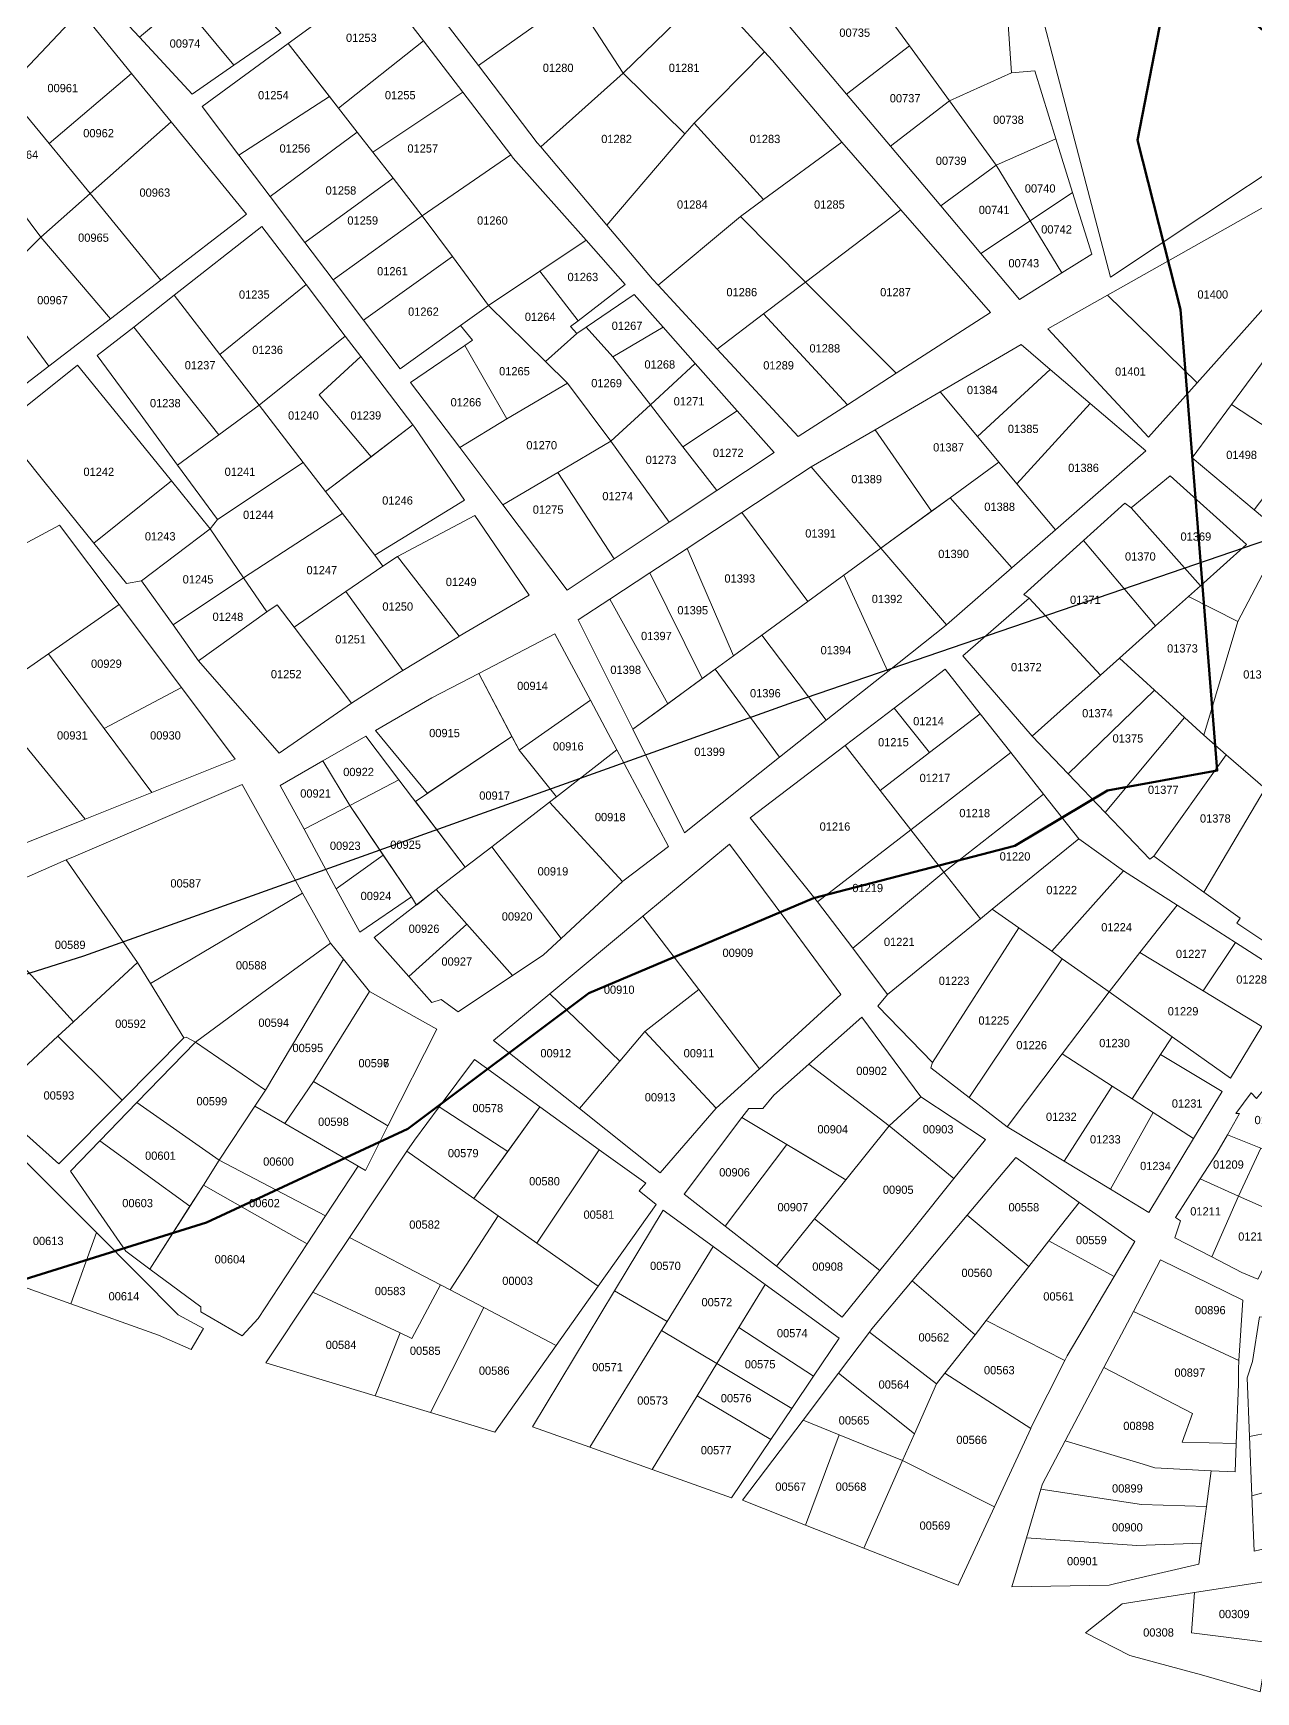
# Model space of a CAD drawing. Header units: metres. Extents: x 245225 to 248406, y 1633796 to 1637634.
# Drawn here: x 246106.5 to 246328.6, y 1634359.3 to 1634660.5 of the extents above; entities that cross this region are included whole.
import ezdxf
from ezdxf.enums import TextEntityAlignment as Align

# ---------------------------------------------------------------- set-up
doc = ezdxf.new("R2010")
doc.units = ezdxf.units.M
doc.header["$MEASUREMENT"] = 0
doc.layers.add('historique_numero_parcelle', color=7, linetype='Continuous')
doc.layers.add('limites_sections', color=7, linetype='Continuous')
doc.layers.add('Limites_Communes', color=7, linetype='Continuous', lineweight=211, plot=False)
doc.layers.add('LIMITES_PARCELLES', color=7, linetype='Continuous', lineweight=0, true_color=0xffffff)
doc.styles.add('Style-FANCY', font='FANCY.shx')

msp = doc.modelspace()

# ---------------------------------------------------------------- linework, layer by layer
at = {"layer": 'Limites_Communes', "color": 210, "lineweight": 80, "flags": 128}
msp.add_lwpolyline([(246351.3874, 1634642.5217), (246313.6842, 1634675.0655), (246307.052, 1634641.0996), (246314.8996, 1634610.3804), (246321.5757, 1634526.612), (246301.6609, 1634523.0221), (246284.8334, 1634512.9679), (246248.2149, 1634503.4429), (246207.469, 1634486.192), (246174.5548, 1634461.5328), (246138.0468, 1634444.5268), (246089.5454, 1634429.4361), (246044.6752, 1634473.2583), (246026.6497, 1634503.9933), (245985.9755, 1634566.262), (245932.5612, 1634508.0988)], dxfattribs=at)
at = {"layer": 'limites_parcelles', "flags": 128}
for points in [[(246284.213, 1634653.326), (246272.915, 1634648.269), (246265.663, 1634658.254), (246259.508, 1634666.728), (246278.135, 1634676.041), (246282.494, 1634678.064), (246284.213, 1634653.326)], [(246229.205, 1634668.37), (246213.709, 1634653.274), (246206.248, 1634664.704), (246214.671, 1634671.139), (246221.868, 1634676.637), (246222.565, 1634675.683), (246229.205, 1634668.37)], [(246177.403, 1634659.131), (246162.002, 1634646.915), (246152.866, 1634658.669), (246167.267, 1634669.201), (246169.781, 1634669.069), (246177.403, 1634659.131)], [(246259.508, 1634666.728), (246265.663, 1634658.254), (246254.226, 1634649.476), (246243.516, 1634662.178), (246256.603, 1634670.962), (246259.508, 1634666.728)], [(246206.248, 1634664.704), (246213.709, 1634653.274), (246198.701, 1634639.904), (246198.091, 1634640.626), (246187.381, 1634654.66), (246203.117, 1634665.729), (246204.819, 1634666.926), (246206.248, 1634664.704)], [(246239.374, 1634657.169), (246226.568, 1634644.225), (246224.88, 1634642.246), (246213.709, 1634653.274), (246229.205, 1634668.37), (246239.374, 1634657.169)], [(246124.403, 1634653.241), (246109.419, 1634640.502), (246101.515, 1634650.142), (246102.841, 1634651.606), (246115.144, 1634664.571), (246124.403, 1634653.241)], [(246184.552, 1634649.808), (246168.201, 1634638.94), (246165.363, 1634642.591), (246162.002, 1634646.915), (246177.403, 1634659.131), (246184.552, 1634649.808)], [(246253.389, 1634640.758), (246239.184, 1634630.325), (246226.568, 1634644.225), (246239.374, 1634657.169), (246240.822, 1634655.575), (246253.389, 1634640.758)], [(246292.275, 1634641.355), (246281.416, 1634636.565), (246272.915, 1634648.269), (246284.213, 1634653.326), (246288.447, 1634653.723), (246292.275, 1634641.355)], [(246109.419, 1634640.502), (246116.884, 1634631.397), (246107.928, 1634623.482), (246094.103, 1634641.955), (246101.515, 1634650.142), (246109.419, 1634640.502)], [(246143.913, 1634638.393), (246160.359, 1634649.029), (246162.002, 1634646.915), (246165.363, 1634642.591), (246149.599, 1634630.856), (246143.913, 1634638.393)], [(246193.273, 1634638.438), (246177.183, 1634627.384), (246171.898, 1634634.184), (246168.201, 1634638.94), (246184.552, 1634649.808), (246193.273, 1634638.438)], [(246107.928, 1634623.482), (246098.8, 1634614.486), (246095.252, 1634618.638), (246084.839, 1634630.823), (246084.849, 1634630.836), (246093.978, 1634641.816), (246094.103, 1634641.955), (246107.928, 1634623.482)], [(246171.898, 1634634.184), (246155.872, 1634622.542), (246149.599, 1634630.856), (246165.363, 1634642.591), (246168.201, 1634638.94), (246171.898, 1634634.184)], [(246239.184, 1634630.325), (246234.981, 1634627.239), (246220.036, 1634614.761), (246218.993, 1634615.887), (246210.738, 1634625.658), (246224.88, 1634642.246), (246226.568, 1634644.225), (246239.184, 1634630.325)], [(246206.938, 1634622.937), (246198.558, 1634617.344), (246189.222, 1634611.112), (246182.677, 1634619.959), (246177.183, 1634627.384), (246193.273, 1634638.438), (246193.726, 1634637.848), (246206.938, 1634622.937)], [(246264.092, 1634628.482), (246246.814, 1634615.347), (246234.981, 1634627.239), (246239.184, 1634630.325), (246253.389, 1634640.758), (246264.092, 1634628.482)], [(246246.814, 1634615.347), (246239.18, 1634609.545), (246230.779, 1634603.158), (246220.036, 1634614.761), (246234.981, 1634627.239), (246246.814, 1634615.347)], [(246120.591, 1634608.692), (246109.385, 1634600.091), (246102.217, 1634609.839), (246098.8, 1634614.486), (246107.928, 1634623.482), (246120.591, 1634608.692)], [(246109.385, 1634600.091), (246098.079, 1634591.413), (246090.878, 1634600.403), (246084.343, 1634608.562), (246095.252, 1634618.638), (246098.8, 1634614.486), (246102.217, 1634609.839), (246109.385, 1634600.091)], [(246189.222, 1634611.112), (246184.113, 1634607.444), (246173.185, 1634599.597), (246166.53, 1634608.416), (246182.677, 1634619.959), (246189.222, 1634611.112)], [(246205.292, 1634605.973), (246199.579, 1634600.891), (246189.222, 1634611.112), (246198.558, 1634617.344), (246205.524, 1634608.318), (246204.128, 1634607.243), (246205.292, 1634605.973)], [(246140.46, 1634602.2), (246147.574, 1634592.977), (246140.257, 1634587.613), (246133.073, 1634596.698), (246124.792, 1634607.17), (246132.17, 1634612.948), (246140.46, 1634602.2)], [(246199.579, 1634600.891), (246203.567, 1634596.955), (246192.529, 1634590.475), (246184.924, 1634603.816), (246186.311, 1634604.762), (246184.113, 1634607.444), (246189.222, 1634611.112), (246199.579, 1634600.891)], [(246140.257, 1634587.613), (246132.764, 1634582.119), (246125.959, 1634591.399), (246118.187, 1634601.997), (246124.792, 1634607.17), (246133.073, 1634596.698), (246140.257, 1634587.613)], [(246166.016, 1634601.846), (246158.494, 1634594.849), (246167.912, 1634583.619), (246159.642, 1634577.33), (246155.595, 1634582.576), (246147.574, 1634592.977), (246163.218, 1634605.522), (246166.016, 1634601.846)], [(246218.616, 1634593.027), (246211.447, 1634586.427), (246203.567, 1634596.955), (246199.579, 1634600.891), (246205.292, 1634605.973), (246206.976, 1634607.132), (246211.8, 1634601.788), (246218.616, 1634593.027)], [(246345.983, 1634597.148), (246342.652, 1634592.795), (246337.414, 1634585.951), (246336.641, 1634584.939), (246324.162, 1634593.082), (246333.377, 1634605.552), (246345.983, 1634597.148)], [(246131.641, 1634579.228), (246117.562, 1634567.943), (246108.497, 1634579.208), (246100.592, 1634589.032), (246114.615, 1634600.277), (246122.776, 1634590.188), (246131.641, 1634579.228)], [(246298.507, 1634593.268), (246285.181, 1634578.712), (246281.919, 1634582.619), (246278.017, 1634587.29), (246291.248, 1634599.466), (246298.507, 1634593.268)], [(246211.447, 1634586.427), (246201.799, 1634580.766), (246191.814, 1634574.907), (246183.996, 1634585.268), (246192.529, 1634590.475), (246203.567, 1634596.955), (246211.447, 1634586.427)], [(246269.7, 1634573.711), (246259.42, 1634588.53), (246271.228, 1634595.418), (246278.017, 1634587.29), (246281.919, 1634582.619), (246273.087, 1634576.18), (246269.7, 1634573.711)], [(246155.595, 1634582.576), (246140.015, 1634572.231), (246132.764, 1634582.119), (246140.257, 1634587.613), (246147.574, 1634592.977), (246155.595, 1634582.576)], [(246224.53, 1634585.423), (246230.701, 1634577.491), (246222.027, 1634571.718), (246211.447, 1634586.427), (246218.616, 1634593.027), (246224.53, 1634585.423)], [(246184.864, 1634575.718), (246168.584, 1634565.736), (246162.719, 1634573.34), (246159.642, 1634577.33), (246175.495, 1634589.387), (246175.866, 1634588.9), (246184.864, 1634575.718)], [(246349.586, 1634576.725), (246340.013, 1634564.083), (246328.252, 1634573.976), (246336.641, 1634584.939), (246337.414, 1634585.951), (246349.586, 1634576.725)], [(246162.719, 1634573.34), (246144.757, 1634561.636), (246138.692, 1634570.511), (246140.015, 1634572.231), (246155.595, 1634582.576), (246159.642, 1634577.33), (246162.719, 1634573.34)], [(246260.485, 1634566.992), (246253.781, 1634562.105), (246247.228, 1634557.328), (246235.246, 1634573.501), (246247.838, 1634581.774), (246260.485, 1634566.992)], [(246285.181, 1634578.712), (246292.167, 1634570.349), (246284.234, 1634563.429), (246273.087, 1634576.18), (246281.919, 1634582.619), (246285.181, 1634578.712)], [(246138.692, 1634570.511), (246126.215, 1634561.106), (246123.479, 1634560.589), (246117.562, 1634567.943), (246131.641, 1634579.228), (246138.692, 1634570.511)], [(246310.344, 1634552.887), (246297.288, 1634568.403), (246304.772, 1634575.194), (246305.936, 1634574.348), (246318.525, 1634560.201), (246316.362, 1634558.267), (246310.344, 1634552.887)], [(246144.757, 1634561.636), (246162.719, 1634573.34), (246168.584, 1634565.736), (246170.039, 1634563.752), (246163.292, 1634559.122), (246153.948, 1634552.67), (246150.863, 1634556.753), (246149.001, 1634555.425), (246144.757, 1634561.636)], [(246247.228, 1634557.328), (246238.865, 1634551.231), (246233.693, 1634547.46), (246225.302, 1634566.968), (246235.246, 1634573.501), (246247.228, 1634557.328)], [(246122.136, 1634556.775), (246109.315, 1634547.837), (246097.909, 1634539.886), (246086.022, 1634555.649), (246091.508, 1634560.589), (246111.301, 1634571.189), (246122.136, 1634556.775)], [(246228.037, 1634543.337), (246218.547, 1634562.53), (246225.302, 1634566.968), (246233.693, 1634547.46), (246230.382, 1634545.047), (246228.037, 1634543.337)], [(246272.38, 1634553.089), (246272.334, 1634553.049), (246261.725, 1634544.627), (246253.781, 1634562.105), (246260.485, 1634566.992), (246272.38, 1634553.089)], [(246310.344, 1634552.887), (246303.786, 1634547.024), (246300.339, 1634543.942), (246287.415, 1634557.943), (246286.462, 1634558.578), (246297.288, 1634568.403), (246310.344, 1634552.887)], [(246183.927, 1634551.004), (246183.804, 1634550.932), (246173.659, 1634544.795), (246163.292, 1634559.122), (246170.039, 1634563.752), (246172.685, 1634565.472), (246183.927, 1634551.004)], [(246343.295, 1634556.779), (246339.777, 1634543.219), (246333.384, 1634529.899), (246330.252, 1634523.375), (246323.211, 1634529.511), (246319.14, 1634533.059), (246325.331, 1634553.697), (246331.018, 1634564.505), (246343.295, 1634556.779)], [(246261.725, 1634544.627), (246250.56, 1634535.763), (246238.865, 1634551.231), (246247.228, 1634557.328), (246253.781, 1634562.105), (246261.725, 1634544.627)], [(246173.659, 1634544.795), (246173.088, 1634544.45), (246164.357, 1634538.893), (246153.948, 1634552.67), (246163.292, 1634559.122), (246173.659, 1634544.795)], [(246325.331, 1634553.697), (246319.14, 1634533.059), (246315.625, 1634536.257), (246310.16, 1634541.227), (246303.786, 1634547.024), (246310.344, 1634552.887), (246316.362, 1634558.267), (246325.331, 1634553.697)], [(246153.948, 1634552.67), (246164.357, 1634538.893), (246151.232, 1634529.763), (246136.576, 1634546.566), (246149.001, 1634555.425), (246150.863, 1634556.753), (246153.948, 1634552.67)], [(246250.56, 1634535.763), (246242.087, 1634529.036), (246230.382, 1634545.047), (246233.693, 1634547.46), (246238.865, 1634551.231), (246250.56, 1634535.763)], [(246119.444, 1634534.237), (246128.081, 1634522.638), (246115.959, 1634517.783), (246097.909, 1634539.886), (246109.315, 1634547.837), (246119.444, 1634534.237)], [(246310.16, 1634541.227), (246294.489, 1634526.024), (246287.944, 1634532.861), (246300.339, 1634543.942), (246303.786, 1634547.024), (246310.16, 1634541.227)], [(246178.142, 1634522.481), (246168.694, 1634533.911), (246178.935, 1634539.819), (246187.465, 1634544.261), (246193.468, 1634532.82), (246178.168, 1634522.499), (246178.142, 1634522.481)], [(246284.092, 1634529.888), (246265.928, 1634515.87), (246260.376, 1634522.992), (246269.337, 1634529.883), (246278.531, 1634536.954), (246284.092, 1634529.888)], [(246323.211, 1634529.511), (246310.063, 1634511.059), (246309.322, 1634510.53), (246301.188, 1634519.027), (246315.625, 1634536.257), (246319.14, 1634533.059), (246323.211, 1634529.511)], [(246175.945, 1634520.999), (246193.468, 1634532.82), (246194.772, 1634530.334), (246201.575, 1634521.885), (246200.319, 1634520.914), (246189.816, 1634512.792), (246184.998, 1634509.066), (246175.945, 1634520.999)], [(246213.588, 1634506.493), (246200.319, 1634520.914), (246201.575, 1634521.885), (246212.557, 1634530.378), (246221.93, 1634512.832), (246213.86, 1634506.746), (246213.588, 1634506.493)], [(246260.376, 1634522.992), (246265.928, 1634515.87), (246248.997, 1634502.804), (246236.721, 1634518.044), (246253.988, 1634531.188), (246260.376, 1634522.992)], [(246155.48, 1634504.357), (246142.714, 1634496.795), (246127.826, 1634487.976), (246125.486, 1634491.77), (246112.563, 1634510.414), (246113.839, 1634510.972), (246144.513, 1634524.116), (246155.48, 1634504.357)], [(246176.127, 1634502.206), (246175.219, 1634503.673), (246164.053, 1634520.306), (246172.94, 1634524.961), (246184.998, 1634509.066), (246179.745, 1634505.004), (246176.127, 1634502.206)], [(246271.938, 1634508.158), (246290.019, 1634522.357), (246296.411, 1634514.234), (246280.718, 1634501.46), (246278.541, 1634499.687), (246271.938, 1634508.158)], [(246347.637, 1634513.843), (246336.945, 1634491.057), (246325.092, 1634498.888), (246325.727, 1634499.841), (246319.153, 1634504.549), (246330.252, 1634523.375), (246347.637, 1634513.843)], [(246202.432, 1634496.142), (246199.176, 1634493.12), (246193.566, 1634489.38), (246185.295, 1634498.73), (246179.745, 1634505.004), (246184.998, 1634509.066), (246189.816, 1634512.792), (246202.432, 1634496.142)], [(246253.231, 1634485.977), (246238.413, 1634472.479), (246227.438, 1634486.849), (246217.261, 1634500.172), (246233.016, 1634513.282), (246243.391, 1634499.267), (246253.231, 1634485.977)], [(246304.56, 1634508.413), (246291.504, 1634493.808), (246285.503, 1634498.065), (246280.718, 1634501.46), (246296.411, 1634514.234), (246304.56, 1634508.413)], [(246125.486, 1634491.77), (246113.872, 1634481.013), (246100.316, 1634495.885), (246096.566, 1634503.414), (246112.563, 1634510.414), (246125.486, 1634491.77)], [(246314.279, 1634502.18), (246307.518, 1634493.568), (246301.91, 1634486.426), (246293.43, 1634492.442), (246291.504, 1634493.808), (246304.56, 1634508.413), (246314.279, 1634502.18)], [(246148.028, 1634486.111), (246136.035, 1634477.311), (246134.32, 1634478.182), (246133.93, 1634478.079), (246127.826, 1634487.976), (246142.714, 1634496.795), (246155.48, 1634504.357), (246160.52, 1634495.277), (246148.028, 1634486.111)], [(246227.438, 1634486.849), (246217.632, 1634479.216), (246213.08, 1634473.862), (246200.351, 1634486.101), (246217.261, 1634500.172), (246227.438, 1634486.849)], [(246285.503, 1634498.065), (246269.846, 1634473.594), (246259.898, 1634483.86), (246261.697, 1634485.977), (246278.541, 1634499.687), (246280.718, 1634501.46), (246285.503, 1634498.065)], [(246193.566, 1634489.38), (246183.698, 1634482.802), (246180.655, 1634485.05), (246178.935, 1634484.521), (246174.741, 1634489.246), (246185.295, 1634498.73), (246193.566, 1634489.38)], [(246291.504, 1634493.808), (246293.43, 1634492.442), (246276.513, 1634467.257), (246269.529, 1634472.641), (246269.846, 1634473.594), (246285.503, 1634498.065), (246291.504, 1634493.808)], [(246113.872, 1634481.013), (246111.024, 1634478.375), (246098.352, 1634466.639), (246087.76, 1634476.094), (246082.337, 1634481.718), (246100.316, 1634495.885), (246113.872, 1634481.013)], [(246162.872, 1634492.376), (246148.735, 1634468.58), (246136.035, 1634477.311), (246148.028, 1634486.111), (246160.52, 1634495.277), (246162.872, 1634492.376)], [(246318.985, 1634486.616), (246324.894, 1634495.371), (246335.252, 1634488.728), (246330.701, 1634479.521), (246329.642, 1634480.156), (246318.985, 1634486.616)], [(246127.826, 1634487.976), (246133.93, 1634478.079), (246122.701, 1634466.785), (246111.024, 1634478.375), (246113.872, 1634481.013), (246125.486, 1634491.77), (246127.826, 1634487.976)], [(246167.614, 1634486.526), (246157.466, 1634470.168), (246152.232, 1634462.513), (246146.801, 1634465.661), (246148.735, 1634468.58), (246162.872, 1634492.376), (246167.614, 1634486.526)], [(246301.91, 1634486.426), (246293.38, 1634475.152), (246283.393, 1634461.952), (246276.513, 1634467.257), (246293.43, 1634492.442), (246301.91, 1634486.426)], [(246318.985, 1634486.616), (246329.642, 1634480.156), (246323.948, 1634470.793), (246313.367, 1634478.299), (246301.91, 1634486.426), (246307.518, 1634493.568), (246318.985, 1634486.616)], [(246313.367, 1634478.299), (246311.265, 1634475.035), (246306.085, 1634466.993), (246302.464, 1634469.319), (246293.38, 1634475.152), (246301.91, 1634486.426), (246313.367, 1634478.299)], [(246230.58, 1634465.344), (246220.422, 1634453.591), (246205.748, 1634465.239), (246213.08, 1634473.862), (246217.632, 1634479.216), (246230.58, 1634465.344)], [(246148.735, 1634468.58), (246146.801, 1634465.661), (246140.321, 1634455.88), (246125.385, 1634466.334), (246136.035, 1634477.311), (246148.735, 1634468.58)], [(246261.99, 1634462.098), (246254.131, 1634452.316), (246235.255, 1634463.614), (246236.51, 1634465.282), (246239.054, 1634465.255), (246241.06, 1634467.667), (246247.41, 1634473.303), (246261.99, 1634462.098)], [(246322.442, 1634468.315), (246317.27, 1634459.811), (246309.919, 1634464.532), (246306.085, 1634466.993), (246311.265, 1634475.035), (246322.442, 1634468.315)], [(246170.95, 1634462.077), (246166.87, 1634454.002), (246165.547, 1634454.795), (246152.232, 1634462.513), (246157.466, 1634470.168), (246170.95, 1634462.077)], [(246306.085, 1634466.993), (246309.919, 1634464.532), (246302.151, 1634450.605), (246293.791, 1634455.662), (246302.464, 1634469.319), (246306.085, 1634466.993)], [(246337.528, 1634465.992), (246331.085, 1634457.398), (246329.484, 1634458.045), (246323.409, 1634460.501), (246325.608, 1634464.347), (246324.962, 1634464.353), (246327.716, 1634468.12), (246328.669, 1634467.061), (246330.68, 1634469.496), (246330.689, 1634469.512), (246337.528, 1634465.992)], [(246135.015, 1634447.516), (246118.648, 1634459.39), (246125.385, 1634466.334), (246140.321, 1634455.88), (246137.446, 1634451.349), (246135.015, 1634447.516)], [(246152.232, 1634462.513), (246165.547, 1634454.795), (246159.629, 1634445.766), (246140.321, 1634455.88), (246146.801, 1634465.661), (246152.232, 1634462.513)], [(246192.709, 1634457.473), (246186.559, 1634448.904), (246174.403, 1634457.485), (246175.76, 1634459.518), (246180.262, 1634465.549), (246192.709, 1634457.473)], [(246209.342, 1634457.768), (246198.032, 1634440.805), (246190.999, 1634445.77), (246186.559, 1634448.904), (246198.521, 1634465.571), (246209.342, 1634457.768)], [(246266.5, 1634443.535), (246260.279, 1634435.821), (246248.417, 1634445.203), (246254.131, 1634452.316), (246261.99, 1634462.098), (246273.756, 1634452.53), (246266.5, 1634443.535)], [(246135.015, 1634447.516), (246127.752, 1634436.067), (246123.346, 1634439.317), (246113.292, 1634453.869), (246118.648, 1634459.39), (246135.015, 1634447.516)], [(246209.14, 1634432.963), (246198.032, 1634440.805), (246209.342, 1634457.768), (246217.776, 1634451.686), (246216.612, 1634450.311), (246219.689, 1634447.834), (246209.14, 1634432.963)], [(246232.196, 1634443.887), (246243.413, 1634458.732), (246254.131, 1634452.316), (246248.417, 1634445.203), (246241.524, 1634436.624), (246232.196, 1634443.887)], [(246329.484, 1634458.045), (246325.442, 1634449.352), (246318.473, 1634452.467), (246321.472, 1634457.113), (246323.409, 1634460.501), (246329.484, 1634458.045)], [(246331.085, 1634457.398), (246342.983, 1634452.589), (246338.326, 1634443.593), (246334.614, 1634445.252), (246325.442, 1634449.352), (246329.484, 1634458.045), (246331.085, 1634457.398)], [(246118.035, 1634442.713), (246113.387, 1634429.783), (246097, 1634435.632), (246101.215, 1634449.636), (246104.327, 1634456.483), (246118.035, 1634442.713)], [(246159.629, 1634445.766), (246156.305, 1634440.695), (246146.321, 1634446.335), (246137.446, 1634451.349), (246140.321, 1634455.88), (246159.629, 1634445.766)], [(246186.559, 1634448.904), (246190.999, 1634445.77), (246182.263, 1634432.323), (246180.533, 1634433.223), (246163.963, 1634441.845), (246174.403, 1634457.485), (246186.559, 1634448.904)], [(246296.501, 1634448.211), (246290.976, 1634441.194), (246287.33, 1634436.563), (246276.175, 1634445.862), (246284.981, 1634456.343), (246296.501, 1634448.211)], [(246325.442, 1634449.352), (246320.578, 1634438.298), (246313.878, 1634441.794), (246314.91, 1634444.836), (246313.958, 1634445.471), (246318.473, 1634452.467), (246325.442, 1634449.352)], [(246147.423, 1634427.146), (246144.513, 1634423.971), (246136.972, 1634428.337), (246136.972, 1634429.263), (246127.752, 1634436.067), (246137.446, 1634451.349), (246146.321, 1634446.335), (246156.305, 1634440.695), (246147.423, 1634427.146)], [(246334.614, 1634445.252), (246328.907, 1634434.279), (246326.049, 1634435.444), (246320.578, 1634438.298), (246325.442, 1634449.352), (246334.614, 1634445.252)], [(246198.032, 1634440.805), (246209.14, 1634432.963), (246201.503, 1634422.196), (246188.387, 1634429.099), (246182.263, 1634432.323), (246190.999, 1634445.77), (246198.032, 1634440.805)], [(246287.33, 1634436.563), (246279.62, 1634426.771), (246277.573, 1634424.17), (246266.18, 1634433.966), (246276.175, 1634445.862), (246287.33, 1634436.563)], [(246113.387, 1634429.783), (246118.035, 1634442.713), (246132.871, 1634427.808), (246137.502, 1634425.294), (246135.253, 1634421.458), (246129.299, 1634424.104), (246113.387, 1634429.783)], [(246180.533, 1634433.223), (246175.278, 1634423.512), (246173.192, 1634424.485), (246166.165, 1634427.762), (246157.316, 1634431.888), (246163.963, 1634441.845), (246180.533, 1634433.223)], [(246239.497, 1634433.308), (246230.713, 1634418.935), (246220.654, 1634424.962), (246221.644, 1634426.574), (246230.017, 1634440.214), (246239.497, 1634433.308)], [(246302.817, 1634434.76), (246294.294, 1634420.36), (246293.87, 1634419.513), (246279.62, 1634426.771), (246287.33, 1634436.563), (246290.976, 1634441.194), (246302.817, 1634434.76)], [(246277.573, 1634424.17), (246272.079, 1634417.193), (246270.562, 1634415.266), (246258.403, 1634424.65), (246258.84, 1634425.228), (246266.18, 1634433.966), (246277.573, 1634424.17)], [(246173.192, 1634424.485), (246168.65, 1634413.071), (246159.655, 1634415.795), (246148.773, 1634419.09), (246157.316, 1634431.888), (246166.165, 1634427.762), (246173.192, 1634424.485)], [(246182.263, 1634432.323), (246188.387, 1634429.099), (246178.677, 1634410.035), (246168.65, 1634413.071), (246173.192, 1634424.485), (246175.278, 1634423.512), (246180.533, 1634433.223), (246182.263, 1634432.323)], [(246221.644, 1634426.574), (246220.654, 1634424.962), (246207.624, 1634403.735), (246197.245, 1634407.448), (246212.115, 1634432.143), (246221.644, 1634426.574)], [(246325.503, 1634419.504), (246325.401, 1634417.902), (246325.401, 1634415.203), (246325.017, 1634404.406), (246315.171, 1634404.63), (246317.076, 1634409.869), (246300.985, 1634418.238), (246306.348, 1634428.407), (246325.503, 1634419.504)], [(246334.807, 1634427.091), (246349.111, 1634409.929), (246342.198, 1634408.572), (246327.419, 1634405.671), (246326.989, 1634416.314), (246327.941, 1634419.33), (246329.211, 1634427.427), (246334.807, 1634427.091)], [(246230.713, 1634418.935), (246227.135, 1634413.08), (246218.947, 1634399.684), (246207.624, 1634403.735), (246220.654, 1634424.962), (246230.713, 1634418.935)], [(246293.87, 1634419.513), (246287.732, 1634407.236), (246287.697, 1634407.16), (246272.079, 1634417.193), (246277.573, 1634424.17), (246279.62, 1634426.771), (246293.87, 1634419.513)], [(246266.559, 1634406.176), (246264.423, 1634401.324), (246252.921, 1634405.998), (246246.339, 1634408.673), (246252.78, 1634417.203), (246266.559, 1634406.176)], [(246287.697, 1634407.16), (246281.112, 1634392.936), (246264.423, 1634401.324), (246266.559, 1634406.176), (246270.562, 1634415.266), (246272.079, 1634417.193), (246287.697, 1634407.16)], [(246325.017, 1634404.406), (246324.834, 1634399.245), (246320.478, 1634399.478), (246310.25, 1634400.026), (246308.121, 1634400.659), (246293.939, 1634404.877), (246300.985, 1634418.238), (246317.076, 1634409.869), (246315.171, 1634404.63), (246325.017, 1634404.406)], [(246320.478, 1634399.478), (246319.613, 1634392.978), (246307.795, 1634393.362), (246289.541, 1634396.093), (246289.841, 1634397.105), (246293.939, 1634404.877), (246308.121, 1634400.659), (246310.25, 1634400.026), (246320.478, 1634399.478)], [(246318.729, 1634386.343), (246306.978, 1634385.867), (246286.922, 1634387.265), (246289.541, 1634396.093), (246307.795, 1634393.362), (246319.613, 1634392.978), (246318.729, 1634386.343)], [(246318.729, 1634386.343), (246318.218, 1634382.508), (246305.151, 1634379.45), (246301.906, 1634378.69), (246284.285, 1634378.373), (246286.922, 1634387.265), (246306.978, 1634385.867), (246318.729, 1634386.343)], [(246330.887, 1634368.276), (246329.331, 1634359.317), (246318.715, 1634362.403), (246315.296, 1634363.32), (246305.698, 1634365.895), (246297.654, 1634370.023), (246304.269, 1634375.314), (246317.427, 1634377.357), (246316.917, 1634370.023), (246330.887, 1634368.276)]]:
    msp.add_lwpolyline(points, close=True, dxfattribs=at)
at = {"layer": 'limites_parcelles'}
for points in [[(246352.106, 1634649.384), (246302.152, 1634616.258), (246279.61, 1634702.618), (246329.986, 1634735.003)], [(246140.867, 1634672.344), (246125.845, 1634659.807), (246117.526, 1634668.804), (246130.244, 1634684.066)], [(246203.117, 1634665.729), (246187.381, 1634654.66), (246175.072, 1634670.788), (246192.178, 1634680.963)], [(246142.961, 1634654.716), (246133.497, 1634666.193), (246140.867, 1634672.344), (246151.502, 1634660.609)], [(246142.961, 1634654.716), (246135.385, 1634649.489), (246125.845, 1634659.807), (246133.497, 1634666.193)], [(246160.359, 1634649.029), (246143.913, 1634638.393), (246137.237, 1634647.24), (246152.866, 1634658.669)], [(246272.915, 1634648.269), (246262.211, 1634640.004), (246254.226, 1634649.476), (246265.663, 1634658.254)], [(246109.419, 1634640.502), (246124.403, 1634653.241), (246131.614, 1634644.416), (246116.884, 1634631.397)], [(246224.88, 1634642.246), (246210.738, 1634625.658), (246198.701, 1634639.904), (246213.709, 1634653.274)], [(246281.416, 1634636.565), (246271.354, 1634629.16), (246262.211, 1634640.004), (246272.915, 1634648.269)], [(246129.741, 1634615.715), (246116.884, 1634631.397), (246131.614, 1634644.416), (246145.307, 1634627.661)], [(246295.297, 1634631.589), (246287.59, 1634626.455), (246281.416, 1634636.565), (246292.275, 1634641.355)], [(246287.59, 1634626.455), (246278.654, 1634620.503), (246271.354, 1634629.16), (246281.416, 1634636.565)], [(246155.872, 1634622.542), (246171.898, 1634634.184), (246177.183, 1634627.384), (246161.011, 1634615.731)], [(246317.932, 1634597.052), (246301.634, 1634612.947), (246341.069, 1634635.193), (246346.55, 1634629.141)], [(246129.741, 1634615.715), (246120.591, 1634608.692), (246107.928, 1634623.482), (246116.884, 1634631.397)], [(246287.59, 1634626.455), (246295.297, 1634631.589), (246298.765, 1634620.385), (246293.363, 1634617.002)], [(246182.677, 1634619.959), (246166.53, 1634608.416), (246161.011, 1634615.731), (246177.183, 1634627.384)], [(246263.284, 1634598.795), (246246.814, 1634615.347), (246264.092, 1634628.482), (246280.377, 1634609.802)], [(246278.654, 1634620.503), (246287.59, 1634626.455), (246293.363, 1634617.002), (246285.669, 1634612.183)], [(246156.09, 1634614.892), (246140.46, 1634602.2), (246132.17, 1634612.948), (246148.085, 1634625.412)], [(246205.524, 1634608.318), (246198.558, 1634617.344), (246206.938, 1634622.937), (246214.069, 1634614.89)], [(246163.218, 1634605.522), (246147.574, 1634592.977), (246140.46, 1634602.2), (246156.09, 1634614.892)], [(246263.284, 1634598.795), (246254.397, 1634593.072), (246239.18, 1634609.545), (246246.814, 1634615.347)], [(246220.93, 1634607.148), (246211.8, 1634601.788), (246206.976, 1634607.132), (246215.654, 1634613.101)], [(246317.932, 1634597.052), (246309.105, 1634587.156), (246290.817, 1634606.845), (246301.634, 1634612.947)], [(246254.397, 1634593.072), (246245.452, 1634587.312), (246230.779, 1634603.158), (246239.18, 1634609.545)], [(246226.782, 1634600.544), (246218.616, 1634593.027), (246211.8, 1634601.788), (246220.93, 1634607.148)], [(246192.529, 1634590.475), (246183.996, 1634585.268), (246175.073, 1634597.094), (246184.924, 1634603.816)], [(246291.248, 1634599.466), (246278.017, 1634587.29), (246271.228, 1634595.418), (246285.938, 1634603.999)], [(246167.912, 1634583.619), (246158.494, 1634594.849), (246166.016, 1634601.846), (246175.495, 1634589.387)], [(246234.382, 1634591.967), (246224.53, 1634585.423), (246218.616, 1634593.027), (246226.782, 1634600.544)], [(246292.167, 1634570.349), (246285.181, 1634578.712), (246298.507, 1634593.268), (246308.582, 1634584.666)], [(246336.641, 1634584.939), (246328.252, 1634573.976), (246317.023, 1634583.421), (246324.162, 1634593.082)], [(246224.53, 1634585.423), (246234.382, 1634591.967), (246241.086, 1634584.402), (246230.701, 1634577.491)], [(246269.7, 1634573.711), (246260.485, 1634566.992), (246247.838, 1634581.774), (246259.42, 1634588.53)], [(246222.027, 1634571.718), (246212.033, 1634565.067), (246201.799, 1634580.766), (246211.447, 1634586.427)], [(246212.033, 1634565.067), (246203.515, 1634559.399), (246191.814, 1634574.907), (246201.799, 1634580.766)], [(246318.525, 1634560.201), (246305.936, 1634574.348), (246313.027, 1634580.168), (246326.891, 1634567.68)], [(246284.234, 1634563.429), (246272.38, 1634553.089), (246260.485, 1634566.992), (246273.087, 1634576.18)], [(246172.685, 1634565.472), (246186.745, 1634572.963), (246196.636, 1634558.473), (246183.927, 1634551.004)], [(246144.757, 1634561.636), (246131.934, 1634553.08), (246126.215, 1634561.106), (246138.692, 1634570.511)], [(246149.001, 1634555.425), (246136.576, 1634546.566), (246131.934, 1634553.08), (246144.757, 1634561.636)], [(246221.773, 1634538.77), (246211.277, 1634557.753), (246218.547, 1634562.53), (246228.037, 1634543.337)], [(246221.773, 1634538.77), (246215.438, 1634534.151), (246205.526, 1634553.975), (246211.277, 1634557.753)], [(246300.339, 1634543.942), (246287.944, 1634532.861), (246275.35, 1634547.466), (246287.415, 1634557.943)], [(246133.459, 1634541.712), (246119.444, 1634534.237), (246109.315, 1634547.837), (246122.136, 1634556.775)], [(246207.74, 1634539.393), (246194.772, 1634530.334), (246187.465, 1634544.261), (246201.293, 1634551.461)], [(246242.087, 1634529.036), (246224.841, 1634515.345), (246215.438, 1634534.151), (246230.382, 1634545.047)], [(246269.337, 1634529.883), (246262.904, 1634537.975), (246272.175, 1634545.032), (246278.531, 1634536.954)], [(246115.959, 1634517.783), (246101.321, 1634511.92), (246085.389, 1634530.417), (246097.909, 1634539.886)], [(246128.081, 1634522.638), (246119.444, 1634534.237), (246133.459, 1634541.712), (246143.234, 1634528.707)], [(246194.772, 1634530.334), (246207.74, 1634539.393), (246212.557, 1634530.378), (246201.575, 1634521.885)], [(246294.489, 1634526.024), (246310.16, 1634541.227), (246315.625, 1634536.257), (246301.188, 1634519.027)], [(246269.337, 1634529.883), (246260.376, 1634522.992), (246253.988, 1634531.188), (246262.904, 1634537.975)], [(246164.053, 1634520.306), (246159.127, 1634528.392), (246166.924, 1634532.89), (246172.94, 1634524.961)], [(246290.019, 1634522.357), (246271.938, 1634508.158), (246265.928, 1634515.87), (246284.092, 1634529.888)], [(246164.053, 1634520.306), (246155.749, 1634515.956), (246151.419, 1634523.944), (246159.127, 1634528.392)], [(246310.063, 1634511.059), (246323.211, 1634529.511), (246330.252, 1634523.375), (246319.153, 1634504.549)], [(246213.588, 1634506.493), (246202.432, 1634496.142), (246189.816, 1634512.792), (246200.319, 1634520.914)], [(246170.114, 1634511.278), (246161.591, 1634505.177), (246155.749, 1634515.956), (246164.053, 1634520.306)], [(246271.938, 1634508.158), (246255.364, 1634494.368), (246248.997, 1634502.804), (246265.928, 1634515.87)], [(246161.591, 1634505.177), (246170.114, 1634511.278), (246175.219, 1634503.673), (246165.865, 1634497.293)], [(246255.364, 1634494.368), (246271.938, 1634508.158), (246278.541, 1634499.687), (246261.697, 1634485.977)], [(246185.295, 1634498.73), (246174.741, 1634489.246), (246168.484, 1634496.295), (246179.745, 1634505.004)], [(246324.894, 1634495.371), (246318.985, 1634486.616), (246307.518, 1634493.568), (246314.279, 1634502.18)], [(246170.95, 1634462.077), (246157.466, 1634470.168), (246167.614, 1634486.526), (246179.835, 1634479.666)], [(246213.08, 1634473.862), (246205.748, 1634465.239), (246190.154, 1634477.616), (246200.351, 1634486.101)], [(246238.413, 1634472.479), (246230.58, 1634465.344), (246217.632, 1634479.216), (246227.438, 1634486.849)], [(246267.73, 1634467.35), (246261.99, 1634462.098), (246247.41, 1634473.303), (246257.041, 1634481.849)], [(246122.701, 1634466.785), (246111.175, 1634455.192), (246098.352, 1634466.639), (246111.024, 1634478.375)], [(246192.709, 1634457.473), (246180.262, 1634465.549), (246186.661, 1634474.123), (246198.521, 1634465.571)], [(246302.464, 1634469.319), (246293.791, 1634455.662), (246283.393, 1634461.952), (246293.38, 1634475.152)], [(246273.756, 1634452.53), (246261.99, 1634462.098), (246267.73, 1634467.35), (246279.477, 1634459.624)], [(246243.413, 1634458.732), (246232.196, 1634443.887), (246224.761, 1634449.676), (246235.255, 1634463.614)], [(246317.27, 1634459.811), (246309.111, 1634446.395), (246302.151, 1634450.605), (246309.919, 1634464.532)], [(246230.017, 1634440.214), (246221.644, 1634426.574), (246212.115, 1634432.143), (246220.951, 1634446.818)], [(246302.817, 1634434.76), (246290.976, 1634441.194), (246296.501, 1634448.211), (246306.571, 1634441.103)], [(246260.279, 1634435.821), (246253.442, 1634427.345), (246241.524, 1634436.624), (246248.417, 1634445.203)], [(246325.503, 1634419.504), (246306.348, 1634428.407), (246311.272, 1634437.746), (246326.195, 1634430.443)], [(246248.244, 1634416.619), (246234.701, 1634425.46), (246239.497, 1634433.308), (246252.913, 1634423.535)], [(246201.503, 1634422.196), (246190.365, 1634406.496), (246178.677, 1634410.035), (246188.387, 1634429.099)], [(246248.244, 1634416.619), (246244.307, 1634410.788), (246230.713, 1634418.935), (246234.701, 1634425.46)], [(246270.562, 1634415.266), (246266.559, 1634406.176), (246252.78, 1634417.203), (246258.403, 1634424.65)], [(246244.307, 1634410.788), (246240.488, 1634405.132), (246227.135, 1634413.08), (246230.713, 1634418.935)], [(246240.488, 1634405.132), (246233.334, 1634394.536), (246218.947, 1634399.684), (246227.135, 1634413.08)], [(246252.921, 1634405.998), (246246.793, 1634389.596), (246235.345, 1634394.113), (246246.339, 1634408.673)], [(246345.27, 1634399.746), (246327.853, 1634394.924), (246327.419, 1634405.671), (246342.198, 1634408.572)], [(246264.423, 1634401.324), (246257.413, 1634385.405), (246246.793, 1634389.596), (246252.921, 1634405.998)], [(246281.112, 1634392.936), (246274.503, 1634378.661), (246257.413, 1634385.405), (246264.423, 1634401.324)], [(246327.853, 1634394.924), (246345.27, 1634399.746), (246348.744, 1634389.765), (246328.259, 1634384.882)], [(246330.887, 1634368.276), (246316.917, 1634370.023), (246317.427, 1634377.357), (246330.39, 1634379.369)]]:
    msp.add_3dface(points, dxfattribs=at)
at = {"layer": 'limites_sections', "flags": 128}
msp.add_lwpolyline([(246589.0941, 1634657.0569), (246244.6059, 1634539.0524), (246115.6959, 1634492.9383), (246033.9971, 1634467.0856), (246033.9971, 1634467.0856), (246024.0218, 1634473.9133), (245986.6488, 1634482.7767), (245971.9644, 1634485.3961), (245957.9865, 1634495.105), (245980.659465, 1634459.521717), (245859.63, 1634496.913), (245808.274, 1634518.519), (245962.083, 1634769.837), (246000.899, 1634791.942), (246079.613, 1634838.244), (246090.858, 1634842.213), (246278.712, 1634922.249), (246475.166, 1634954)], dxfattribs=at)

# ---------------------------------------------------------------- texts
at = {"layer": 'historique_numero_parcelle', "style": 'Style-FANCY'}
for s, p in [('00974', (246134.116786, 1634658.665552)), ('01253', (246166.139713, 1634659.704359)), ('00735', (246255.731902, 1634660.631427)), ('01280', (246201.873467, 1634654.246468)), ('01281', (246224.751107, 1634654.246468)), ('00961', (246111.915921, 1634650.571543)), ('01254', (246150.162521, 1634649.284485)), ('01255', (246173.199402, 1634649.284485)), ('00737', (246264.881631, 1634648.722999)), ('00738', (246283.645543, 1634644.815547)), ('00962', (246118.418266, 1634642.384499)), ('01282', (246212.489541, 1634641.334596)), ('01283', (246239.42783, 1634641.334596)), ('00964', (246104.67045, 1634638.477046)), ('01256', (246154.063928, 1634639.608888)), ('01257', (246177.286591, 1634639.608888)), ('00739', (246273.24179, 1634637.372779)), ('00963', (246128.636238, 1634631.592486)), ('01258', (246162.424087, 1634631.980051)), ('00740', (246289.404763, 1634632.348911)), ('01284', (246226.237358, 1634629.426169)), ('01285', (246251.132052, 1634629.426169)), ('01259', (246166.386157, 1634626.527085)), ('01260', (246189.938677, 1634626.527085)), ('00741', (246281.044605, 1634628.441459)), ('00965', (246117.48936, 1634623.405442)), ('00742', (246292.377264, 1634624.906144)), ('01261', (246171.78519, 1634617.307167)), ('00743', (246286.432262, 1634618.765861)), ('01263', (246206.360417, 1634616.263851)), ('01286', (246235.221211, 1634613.510608)), ('01287', (246263.141487, 1634613.510608)), ('00967', (246110.058108, 1634612.055222)), ('01235', (246146.699441, 1634613.076585)), ('01400', (246320.750189, 1634613.090306)), ('01262', (246177.411709, 1634609.970725)), ('01264', (246198.610683, 1634609.033734)), ('01267', (246214.388823, 1634607.405629)), ('01236', (246149.114598, 1634603.028849)), ('01288', (246250.296036, 1634603.303385)), ('01237', (246136.853032, 1634600.237812)), ('01265', (246193.93961, 1634599.145486)), ('01268', (246220.333825, 1634600.388162)), ('01289', (246241.909338, 1634600.219952)), ('01401', (246305.794794, 1634599.0886)), ('01269', (246210.673197, 1634596.985754)), ('01384', (246278.888437, 1634595.74517)), ('01238', (246130.536468, 1634593.353252)), ('01266', (246185.128268, 1634593.510248)), ('01271', (246225.641862, 1634593.689672)), ('01240', (246155.616944, 1634591.120422)), ('01239', (246166.949603, 1634591.120422)), ('01385', (246286.319689, 1634588.674541)), ('01270', (246198.889355, 1634585.715278)), ('01272', (246232.754632, 1634584.33305)), ('01387', (246272.757654, 1634585.325295)), ('01498', (246325.984826, 1634583.953451)), ('01242', (246118.460683, 1634580.886617)), ('01241', (246144.098503, 1634580.886617)), ('01273', (246220.546147, 1634583.057147)), ('01386', (246297.280786, 1634581.603912)), ('01389', (246257.895149, 1634579.557151)), ('01246', (246172.708824, 1634575.67668)), ('01274', (246212.690251, 1634576.464982)), ('01388', (246282.046719, 1634574.533283)), ('01244', (246147.442566, 1634573.071711)), ('01275', (246200.057123, 1634574.019501)), ('01243', (246129.607561, 1634569.164258)), ('01391', (246249.534991, 1634569.695484)), ('01369', (246317.681066, 1634569.122325)), ('01390', (246273.68656, 1634565.974101)), ('01370', (246307.595795, 1634565.507266)), ('01247', (246158.961007, 1634563.023975)), ('01245', (246136.481469, 1634561.349353)), ('01249', (246184.262098, 1634560.88418)), ('01393', (246234.858268, 1634561.50844)), ('01250', (246172.743658, 1634556.41852)), ('01392', (246261.610775, 1634557.787057)), ('01371', (246297.616685, 1634557.639198)), ('01248', (246141.903961, 1634554.557828)), ('01395', (246226.312328, 1634555.740296)), ('01251', (246164.197718, 1634550.464306)), ('01397', (246219.717092, 1634551.065307)), ('01394', (246252.32171, 1634548.483598)), ('01373', (246315.239368, 1634548.814203)), ('00929', (246119.837337, 1634546.035551)), ('01252', (246152.493495, 1634544.137954)), ('01398', (246214.143652, 1634544.925024)), ('01372', (246286.89445, 1634545.411795)), ('00914', (246197.215249, 1634542.000175)), ('01376', (246329.066805, 1634544.082729)), ('01396', (246239.5028, 1634540.668692)), ('01214', (246269.131334, 1634535.600962)), ('01374', (246299.81952, 1634537.038682)), ('00931', (246113.660108, 1634533.010708)), ('00930', (246130.566207, 1634533.010708)), ('00915', (246181.238057, 1634533.440993)), ('01375', (246305.339879, 1634532.466696)), ('00916', (246203.717595, 1634531.022094)), ('01399', (246229.377719, 1634530.03949)), ('01215', (246262.761689, 1634531.773253)), ('00922', (246165.632428, 1634526.370364)), ('01217', (246270.299102, 1634525.287413)), ('01377', (246311.762604, 1634523.136656)), ('00921', (246157.829613, 1634522.462911)), ('00917', (246190.341341, 1634522.090773)), ('00918', (246211.334628, 1634518.18332)), ('01218', (246277.518033, 1634518.907898)), ('01378', (246321.21091, 1634517.926718)), ('01216', (246252.145615, 1634516.462417)), ('00923', (246163.217271, 1634512.973383)), ('00925', (246174.178368, 1634513.159452)), ('01220', (246284.843124, 1634511.03983)), ('00919', (246200.930876, 1634508.321653)), ('00587', (246134.252257, 1634506.141081)), ('01219', (246258.090617, 1634505.298267)), ('00924', (246168.79071, 1634503.855993)), ('01222', (246293.309444, 1634504.926128)), ('00920', (246194.42853, 1634500.134609)), ('00926', (246177.522431, 1634497.901779)), ('01224', (246303.281919, 1634498.16783)), ('00589', (246113.258969, 1634494.97693)), ('00909', (246234.510846, 1634493.529154)), ('01221', (246263.823297, 1634495.516344)), ('01227', (246316.843954, 1634493.330031)), ('00588', (246146.14226, 1634491.255547)), ('00927', (246183.467433, 1634491.947565)), ('01223', (246273.775867, 1634488.445715)), ('01228', (246327.805051, 1634488.678301)), ('00910', (246212.960215, 1634486.830663)), ('01225', (246280.988162, 1634481.235534)), ('01229', (246315.357703, 1634482.910157)), ('00592', (246124.220066, 1634480.649603)), ('00594', (246150.229449, 1634480.835672)), ('00595', (246156.417104, 1634476.248497)), ('00912', (246201.441774, 1634475.294374)), ('00911', (246227.451157, 1634475.294374)), ('01226', (246287.86207, 1634476.769874)), ('01230', (246302.910356, 1634477.142012)), ('00596', (246168.398102, 1634473.484041)), ('00597', (246168.398102, 1634473.484041)), ('00902', (246258.801751, 1634472.08468)), ('00593', (246111.215375, 1634467.624761)), ('00599', (246138.991576, 1634466.5729)), ('00913', (246220.391467, 1634467.293399)), ('01231', (246316.100828, 1634466.163931)), ('00598', (246161.073011, 1634462.851516)), ('00578', (246189.097551, 1634465.332122)), ('01232', (246293.249728, 1634463.745031)), ('01207', (246331.129209, 1634463.160242)), ('00904', (246251.742062, 1634461.478737)), ('00903', (246270.877536, 1634461.478737)), ('00579', (246184.6388, 1634457.145078)), ('01233', (246301.238324, 1634459.651509)), ('00601', (246129.64943, 1634456.684652)), ('00600', (246151.093901, 1634455.6214)), ('01234', (246310.341608, 1634454.81371)), ('01209', (246323.591796, 1634455.079524)), ('00580', (246199.395144, 1634452.041467)), ('00906', (246233.907057, 1634453.663831)), ('00603', (246125.509161, 1634448.072307)), ('00602', (246148.546043, 1634448.072307)), ('00905', (246263.632065, 1634450.500655)), ('00581', (246209.268093, 1634445.980928)), ('00907', (246244.496591, 1634447.337479)), ('00558', (246286.446184, 1634447.31741)), ('01211', (246319.451527, 1634446.573504)), ('00582', (246177.632191, 1634444.173398)), ('01212', (246328.156708, 1634442.001518)), ('00613', (246109.271543, 1634441.202699)), ('00559', (246298.70775, 1634441.363196)), ('00604', (246142.282559, 1634437.865083)), ('00570', (246221.354719, 1634436.676578)), ('00908', (246250.813155, 1634436.545467)), ('00003', (246194.514242, 1634433.958707)), ('00560', (246277.900244, 1634435.408982)), ('00614', (246123.01936, 1634431.154964)), ('00583', (246171.368707, 1634432.105483)), ('00572', (246230.696864, 1634430.084413)), ('00561', (246292.762748, 1634431.129391)), ('00896', (246320.295363, 1634428.637526)), ('00574', (246244.3916, 1634424.449175)), ('00562', (246270.097429, 1634423.686624)), ('00584', (246162.451205, 1634422.32356)), ('00585', (246177.738352, 1634421.260308)), ('00586', (246190.26532, 1634417.645249)), ('00571', (246210.844805, 1634418.282311)), ('00575', (246238.552759, 1634418.813937)), ('00563', (246281.987433, 1634417.73241)), ('00564', (246262.851959, 1634415.127441)), ('00897', (246316.579737, 1634417.287306)), ('00573', (246219.019182, 1634412.221772)), ('00576', (246234.200169, 1634412.647073)), ('00565', (246255.606488, 1634408.61502)), ('00898', (246307.290672, 1634407.611709)), ('00577', (246230.56991, 1634403.198306)), ('00566', (246276.971338, 1634405.079706)), ('00567', (246244.099658, 1634396.57867)), ('00568', (246255.060755, 1634396.57867)), ('00899', (246305.247077, 1634396.261489)), ('00569', (246270.294822, 1634389.508041)), ('00900', (246305.247077, 1634389.19086)), ('00901', (246297.0727, 1634383.050577)), ('00309', (246324.648915, 1634373.445537)), ('00308', (246310.900508, 1634370.096148))]:
    msp.add_text(s, height=1.499994, dxfattribs=at).set_placement(p, align=Align.MIDDLE_CENTER)

doc.saveas('drawing.dxf')
